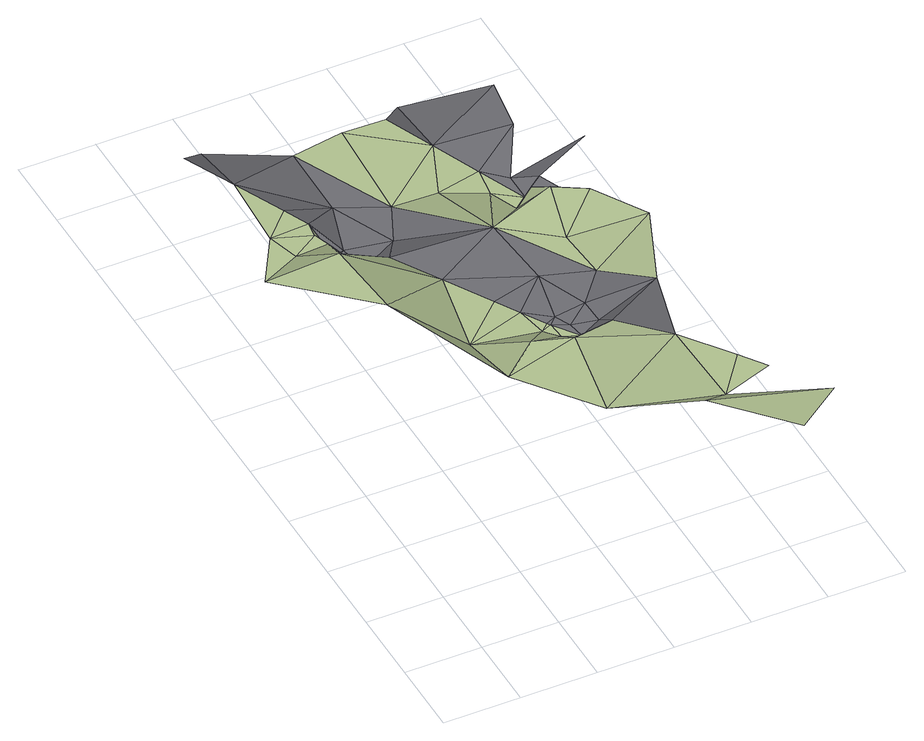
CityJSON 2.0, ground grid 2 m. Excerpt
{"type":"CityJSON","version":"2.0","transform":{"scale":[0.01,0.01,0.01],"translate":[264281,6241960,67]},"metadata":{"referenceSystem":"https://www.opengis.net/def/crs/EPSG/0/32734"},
"CityObjects":{
"terrain1":{"type":"TINRelief","geometry":[{"type":"CompositeSurface","lod":"1","boundaries":[[[0,1,2]],[[0,2,3]],[[4,0,3]],[[5,6,1]],[[3,2,7]],[[8,4,3]],[[9,2,1]],[[10,11,4]],[[3,7,8]],[[6,5,12]],[[4,8,13]],[[6,9,1]],[[4,13,10]],[[2,14,7]],[[14,2,15]],[[16,5,17]],[[18,8,7]],[[13,8,18]],[[18,7,19]],[[5,16,12]],[[2,9,15]],[[19,7,14]],[[12,20,6]],[[9,6,21]],[[21,6,22]],[[22,6,20]],[[23,17,24]],[[12,16,25]],[[20,12,25]],[[17,26,16]],[[27,22,20]],[[20,25,28]],[[29,25,16]],[[28,27,20]],[[23,26,17]],[[28,25,29]],[[16,30,29]],[[24,31,32]],[[26,30,16]],[[23,24,32]],[[33,34,35]],[[26,23,36]],[[36,23,37]],[[38,39,33]],[[40,34,33]],[[39,40,33]],[[38,41,42]],[[43,39,38]],[[44,38,42]],[[45,43,38]],[[45,38,44]],[[34,40,46]],[[47,39,43]],[[40,39,47]],[[42,41,48]],[[49,48,41]],[[45,50,43]],[[47,43,50]],[[44,42,51]],[[44,52,45]],[[45,52,50]],[[51,52,44]],[[42,48,51]]]}]},
"road1":{"type":"Road","attributes":{"highway":"tertiary","name":"Upper Roodebloem Road","surface":"asphalt","lanes":1,"width":2.2,"oneway":"yes"},"geometry":[{"type":"MultiSurface","lod":"1","boundaries":[[[11,53,54]],[[18,55,13]],[[18,19,55]],[[55,19,14]],[[10,56,11]],[[56,10,13]],[[55,56,13]],[[11,35,53]],[[55,14,57]],[[15,57,14]],[[11,56,35]],[[55,57,56]],[[15,9,38]],[[58,9,21]],[[27,59,22]],[[27,28,59]],[[15,38,57]],[[58,21,22]],[[56,57,33]],[[59,28,60]],[[28,29,60]],[[33,35,56]],[[59,58,22]],[[61,60,29]],[[9,58,38]],[[62,59,60]],[[30,61,29]],[[38,33,57]],[[59,62,58]],[[61,62,60]],[[30,49,61]],[[58,62,41]],[[49,30,26]],[[41,38,58]],[[62,61,49]],[[62,49,41]],[[40,63,46]],[[47,50,64]],[[50,52,65]],[[65,64,50]],[[66,40,47]],[[51,67,52]],[[52,67,65]],[[66,47,64]],[[63,40,68]],[[65,69,64]],[[66,68,40]]]}]}
},
"vertices":[
[71,1262,210],[224,937,330],[207,1151,330],[175,1312,210],[150,1395,210],[377,613,300],[390,839,220],[262,1317,210],[248,1359,210],[437,1076,220],[223,1470,210],[161,1604,210],[481,703,300],[254,1402,210],[327,1263,150],[363,1201,220],[578,670,300],[531,411,300],[285,1335,150],[290,1325,150],[561,806,220],[510,952,220],[546,890,220],[789,311,320],[686,209,420],[593,771,220],[781,557,320],[583,827,220],[589,818,220],[637,753,220],[685,687,300],[841,7,440],[963,95,440],[483,1432,150],[498,1719,150],[361,1696,150],[877,426,320],[925,360,320],[626,1188,220],[603,1428,150],[667,1585,150],[770,944,220],[761,1081,220],[710,1372,150],[788,1217,260],[741,1296,150],[612,1716,150],[721,1454,150],[951,1031,260],[864,816,260],[776,1323,150],[867,1170,260],[784,1309,190],
[184,1819,130],[99,1739,210],[314,1343,150],[359,1491,150],[433,1321,150],[641,987,220],[611,840,220],[630,798,220],[697,785,220],[695,853,220],[686,1803,90],[776,1400,150],[818,1335,190],[848,1528,190],[852,1255,190],[869,1672,190],[976,1415,190]
]}
